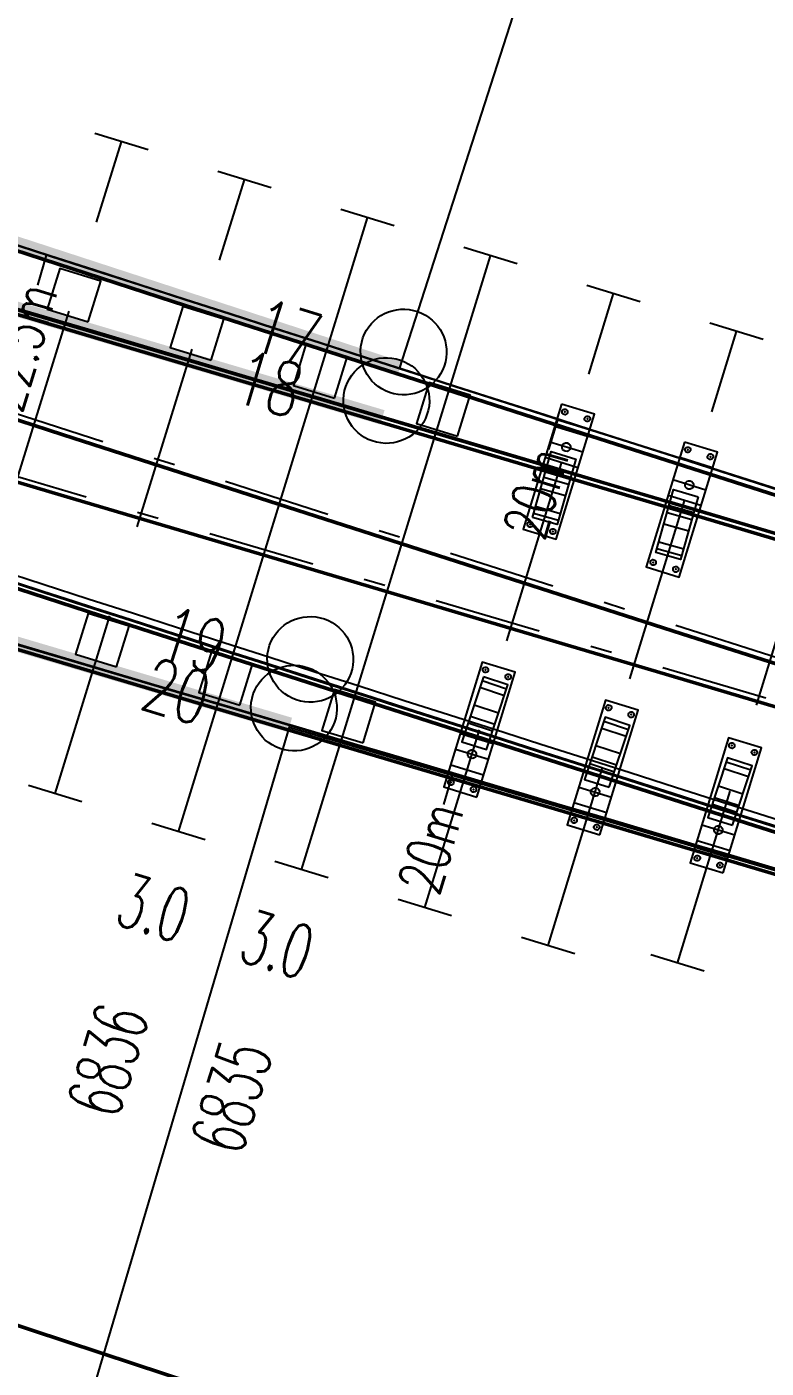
# Model space of a CAD drawing. Header units: millimetres. Extents: x 2688706 to 2690835, y 1254387 to 1255241.
# Drawn here: x 2689256.89 to 2689260.33, y 1254932.32 to 1254938.57 of the extents above; entities that cross this region are included whole.
import ezdxf
from ezdxf.enums import TextEntityAlignment as Align

# ---------------------------------------------------------------- set-up
doc = ezdxf.new("R2010")
doc.units = ezdxf.units.MM
doc.linetypes.add('STRICHLINIE', pattern=[0.75, 0.5, -0.25])
doc.linetypes.add('STRICHPUNKT', pattern=[1, 0.5, -0.25, 0, -0.25])
for name, color, linetype in [('A-HS-0014-_____', 1, 'STRICHPUNKT'), ('A-N1-0014-_____', 1, 'STRICHPUNKT'), ('BS-TR-B-Gleisstrang-LinieGeometrie', 7, 'Continuous'), ('BS-TR-N-Gleisstrang-LinieGeometrie', 7, 'Continuous'), ('H-HS-0014-_____', 7, 'Continuous'), ('H-N1-0014-_____', 7, 'Continuous'), ('K-DD-0014-_____', 1, 'Continuous'), ('K-HS-0014-_____', 1, 'Continuous'), ('K-N1-0014-_____', 1, 'Continuous'), ('L-HS-0014-_____', 4, 'Continuous'), ('L-N1-0014-_____', 3, 'Continuous'), ('L-ST-0014-_____', 7, 'Continuous'), ('P-OF-0014-_____', 7, 'Continuous'), ('S-OF-0014-_____', 7, 'STRICHLINIE'), ('S-ON-0014-_____', 7, 'Continuous'), ('T-DD-0014-_____', 7, 'Continuous'), ('T-MK-0014-_____', 1, 'Continuous'), ('T-SS-0014-_____', 7, 'Continuous'), ('T-ST', 7, 'Continuous')]:
    doc.layers.add(name, color=color, linetype=linetype)
doc.layers.add('P-PT', color=7, linetype='Continuous', plot=False)
doc.styles.add('R6', font='simplex.shx', dxfattribs={"width": 0.6})
doc.styles.add('R7', font='simplex.shx', dxfattribs={"width": 0.7})

# ---------------------------------------------------------------- blocks, each defined once
blk = doc.blocks.new('WeiVlpSchwelleL')
at = {"color": 7}
for p, q in [((-0.4999999999999905, -0.1300000000000073), (-0.4999999999999832, 0.1299999999999694)), ((0.5000000000000135, -0.130000000000005), (0.5000000000000135, 0.1299999999999717))]:
    blk.add_line(p, q, dxfattribs=at)
at = {"color": 0, "linetype": 'ByBlock', "lineweight": -2}
blk.add_line((-0.4999999999999868, -1.183033536314004e-14), (0.5000000000000118, 4.669396854307774e-15), dxfattribs=at)
at = {"style": 'R6', "width": 0.6}
blk.add_attdef('LAENGE', text='', height=0.25, rotation=89.99999999999999, dxfattribs=at).set_placement((-1.229737067022953, 0.007106245459261308, 6e-06), align=Align.MIDDLE)
at = {"style": 'R6', "width": 0.6, "flags": 1}
for tag, p in [('WVP-SKML', (-5, 0, 2e-06)), ('WVP-SKMR', (3, 0, 2e-06))]:
    blk.add_attdef(tag, text='', height=0.25, rotation=180, dxfattribs=at).set_placement(p, align=Align.MIDDLE_CENTER)
at = {"style": 'R6', "width": 0.6}
blk.add_attdef('BEZEICHNUNG', text='', height=0.25, rotation=180, dxfattribs=at).set_placement((-2.249999999999987, -5.373479439185756e-14, 2), align=Align.MIDDLE_LEFT)
at = {"style": 'R6', "width": 0.6, "flags": 1}
blk.add_attdef('VERSCHIEBUNG', text='', height=0.25, rotation=180, dxfattribs=at).set_placement((-1.470197398034461, -5.373479439185758e-14, 2), align=Align.MIDDLE_LEFT)
for tag, p in [('VERKLINKS', (-0.8749999999999833, -5.426408495180606e-14, 2e-06)), ('VERKRECHTS', (0.8611075787621026, -8.736039560677224e-05, 2e-06))]:
    blk.add_attdef(tag, text='', height=0.25, rotation=180, dxfattribs=at).set_placement(p, align=Align.MIDDLE)
at = {"color": 1, "extrusion": (-1, -6.123233995736769e-17, 1.224646799147353e-16), "style": 'R6', "width": 0.6, "flags": 8}
blk.add_attdef('WVP-ANL', text='', height=0.25, rotation=270, dxfattribs=at).set_placement((1.179971919316135e-14, -7.187955122291877e-15, 0.4999999999999868), align=Align.MIDDLE)
at = {"color": 1, "extrusion": (1, -1.608122649676636e-16, 1.224646799147353e-16), "style": 'R6', "width": 0.6, "flags": 8}
blk.add_attdef('WVP-ANR', text='', height=0.25, rotation=270, dxfattribs=at).set_placement((-1.65451836612779e-14, -4.265120563609635e-14, 0.50000000000001), align=Align.MIDDLE)
blk = doc.blocks.new('pla_RpgB6038L')
at = {"color": 0, "linetype": 'ByBlock', "lineweight": -2}
for points in [[(-0.1850000000000005, -0.07999999999999982), (0.4249999999999997, -0.07999999999999985), (0.4249999999999997, 0.08000000000000035), (-0.1850000000000004, 0.08000000000000018)], [(0.04095716229801394, -0.05683641250608323), (0.3326951176023642, -0.06285350772195902), (0.3351695913032043, 0.05712097698168062), (0.04103214630478097, 0.06318756167157313)]]:
    blk.add_lwpolyline(points, close=True, dxfattribs=at)
for points in [[(-0.1090000000000009, 0.0800000000000002), (-0.1090000000000009, -0.07999999999999974)], [(-0.0760000000000001, 0.08000000000000017), (-0.07600000000000012, -0.07999999999999984)]]:
    blk.add_lwpolyline(points, dxfattribs=at)
at = {"color": 1, "linetype": 'ByBlock', "lineweight": -2}
for points in [[(1.221245327087673e-15, 0.08000000000000017), (1.165734175856414e-15, -0.07999999999999985)], [(0.1971989338940186, 0.05996662173764644), (0.1947244601931787, -0.06000786296599309)]]:
    blk.add_lwpolyline(points, dxfattribs=at)
at = {"color": 2, "linetype": 'ByBlock', "lineweight": -2}
for points in [[(0.07600000000000005, 0.08000000000000013), (0.076, -0.07999999999999982)], [(0.2821808605590966, 0.05821386953288488), (0.2797063868582568, -0.06176061517075465)]]:
    blk.add_lwpolyline(points, dxfattribs=at)
at = {"flags": 128}
for points in [[(0.1072180703662889, 0.06182247701327637), (0.104743596665449, -0.05815200769036316)], [(0.1402110536783346, 0.06114199674516296), (0.137736579954344, -0.05883248795799911)], [(0.3151738438525976, 0.05753338926515406), (0.3126993701517577, -0.06244109543848569)]]:
    blk.add_lwpolyline(points, dxfattribs=at)
at = {"color": 0, "linetype": 'ByBlock', "lineweight": -2}
for centre in [(-0.1550000000000004, 0.05500000000000022), (0.3949999999999997, 0.05500000000000016), (-0.1550000000000003, -0.05499999999999976), (0.3949999999999997, -0.05499999999999988)]:
    blk.add_circle(centre, 0.013, dxfattribs=at)
at = {"color": 1, "linetype": 'ByBlock', "lineweight": -2}
blk.add_circle((0, 0), 0.02, dxfattribs=at)
at = {"layer": 'P-PT', "color": 0, "linetype": 'ByBlock', "lineweight": -2}
for p in [(-0.1550000000000004, 0.05500000000000022), (0.3949999999999997, 0.05500000000000016), (-0.1550000000000003, -0.05499999999999976), (0.3949999999999997, -0.05499999999999988)]:
    blk.add_point(p, dxfattribs=at)
at = {"style": 'R7', "width": 0.7}
blk.add_attdef('WVP-PLNR', text='', height=0.2, dxfattribs=at).set_placement((0, 0), align=Align.MIDDLE_LEFT)
at = {"color": 0, "linetype": 'ByBlock', "lineweight": -2, "style": 'R7', "width": 0.7}
blk.add_attdef('WVP-PBEZ', text='', height=0.025, rotation=269.9999999999999, dxfattribs=at).set_placement((-0.09200000000000011, 1.734723475976807e-16), align=Align.MIDDLE_CENTER)
at = {"style": 'R7', "width": 0.7, "flags": 1}
for tag, p in [('WVP-PLFK', (0.5366666666666617, -0.2000000000000028)), ('WVP-PLSP', (0.5433333333333366, -0.4000000000000057)), ('WVP-PLDI', (0.5, -0.5999999999999943))]:
    blk.add_attdef(tag, text='', height=0.2, dxfattribs=at).set_placement(p, align=Align.MIDDLE)
blk = doc.blocks.new('pla_RpgB6039L')
at = {"color": 0, "linetype": 'ByBlock', "lineweight": -2}
for points in [[(-0.1850000000000005, -0.07999999999999982), (0.4249999999999997, -0.07999999999999985), (0.4249999999999997, 0.08000000000000035), (-0.1850000000000004, 0.08000000000000018)], [(0.04099076981548794, -0.05636839009942157), (0.3453140605459458, -0.06320407637312409), (0.3479423379946534, 0.05694575196745), (0.04101576379001493, 0.06365977066004869)]]:
    blk.add_lwpolyline(points, close=True, dxfattribs=at)
for points in [[(-0.1090000000000009, 0.0800000000000002), (-0.1090000000000009, -0.07999999999999974)], [(-0.0760000000000001, 0.08000000000000017), (-0.07600000000000012, -0.07999999999999984)]]:
    blk.add_lwpolyline(points, dxfattribs=at)
at = {"color": 1, "linetype": 'ByBlock', "lineweight": -2}
for points in [[(1.221245327087673e-15, 0.08000000000000017), (1.165734175856414e-15, -0.07999999999999985)], [(0.2089755828987421, 0.05998564968168851), (0.2063490887603555, -0.06008265589991563)]]:
    blk.add_lwpolyline(points, dxfattribs=at)
at = {"color": 2, "linetype": 'ByBlock', "lineweight": -2}
for points in [[(0.07600000000000005, 0.08000000000000013), (0.076, -0.07999999999999982)], [(0.294955014109162, 0.05810484965705176), (0.2923274166276991, -0.06201389446607336)]]:
    blk.add_lwpolyline(points, dxfattribs=at)
at = {"flags": 128}
for points in [[(0.1199968692042378, 0.06193205900951038), (0.1173715168976397, -0.05808404854656635)], [(0.1529889765291665, 0.06121035667447527), (0.1503632008467364, -0.05882510520567341)], [(0.3279471214340906, 0.05738314732201677), (0.3253191005767961, -0.06275495112518042)]]:
    blk.add_lwpolyline(points, dxfattribs=at)
at = {"color": 0, "linetype": 'ByBlock', "lineweight": -2}
for centre in [(-0.1550000000000004, 0.05500000000000022), (0.3949999999999997, 0.05500000000000016), (-0.1550000000000003, -0.05499999999999976), (0.3949999999999997, -0.05499999999999988)]:
    blk.add_circle(centre, 0.013, dxfattribs=at)
at = {"color": 1, "linetype": 'ByBlock', "lineweight": -2}
blk.add_circle((0, 0), 0.02, dxfattribs=at)
at = {"layer": 'P-PT', "color": 0, "linetype": 'ByBlock', "lineweight": -2}
for p in [(-0.1550000000000004, 0.05500000000000022), (0.3949999999999997, 0.05500000000000016), (-0.1550000000000003, -0.05499999999999976), (0.3949999999999997, -0.05499999999999988)]:
    blk.add_point(p, dxfattribs=at)
at = {"style": 'R7', "width": 0.7}
blk.add_attdef('WVP-PLNR', text='', height=0.2, dxfattribs=at).set_placement((0, 0), align=Align.MIDDLE_LEFT)
at = {"color": 0, "linetype": 'ByBlock', "lineweight": -2, "style": 'R7', "width": 0.7}
blk.add_attdef('WVP-PBEZ', text='', height=0.025, rotation=269.9999999999999, dxfattribs=at).set_placement((-0.09200000000000011, 1.734723475976807e-16), align=Align.MIDDLE_CENTER)
at = {"style": 'R7', "width": 0.7, "flags": 1}
for tag, p in [('WVP-PLFK', (0.5366666666666617, -0.2000000000000028)), ('WVP-PLSP', (0.5433333333333366, -0.4000000000000057)), ('WVP-PLDI', (0.5, -0.5999999999999943))]:
    blk.add_attdef(tag, text='', height=0.2, dxfattribs=at).set_placement(p, align=Align.MIDDLE)
blk = doc.blocks.new('pla_RpgB6039R')
at = {"color": 0, "linetype": 'ByBlock', "lineweight": -2}
for points in [[(-0.1850000000000005, -0.07999999999999982), (0.4249999999999997, -0.07999999999999985), (0.4249999999999997, 0.08000000000000035), (-0.1850000000000004, 0.08000000000000018)], [(0.04099076981548794, 0.05636839009942157), (0.3453140605459458, 0.06320407637312409), (0.3479423379946534, -0.05694575196745), (0.04101576379001493, -0.06365977066004869)]]:
    blk.add_lwpolyline(points, close=True, dxfattribs=at)
for points in [[(-0.1090000000000009, 0.0800000000000002), (-0.1090000000000009, -0.07999999999999974)], [(-0.0760000000000001, 0.08000000000000017), (-0.07600000000000012, -0.07999999999999984)]]:
    blk.add_lwpolyline(points, dxfattribs=at)
at = {"color": 1, "linetype": 'ByBlock', "lineweight": -2}
for points in [[(1.221245327087673e-15, 0.08000000000000017), (1.165734175856414e-15, -0.07999999999999985)], [(0.2089755828987421, -0.05998564968168851), (0.2063490887603555, 0.06008265589991563)]]:
    blk.add_lwpolyline(points, dxfattribs=at)
at = {"color": 2, "linetype": 'ByBlock', "lineweight": -2}
for points in [[(0.07600000000000005, 0.08000000000000013), (0.076, -0.07999999999999982)], [(0.294955014109162, -0.05810484965705176), (0.2923274166276991, 0.06201389446607336)]]:
    blk.add_lwpolyline(points, dxfattribs=at)
at = {"flags": 128}
for points in [[(0.3279471214340906, -0.05738314732201677), (0.3253191005767961, 0.06275495112518042)], [(0.1199968692042378, -0.06193205900951038), (0.1173715168976397, 0.05808404854656635)], [(0.1529889765291665, -0.06121035667447527), (0.1503632008467364, 0.05882510520567341)]]:
    blk.add_lwpolyline(points, dxfattribs=at)
at = {"color": 0, "linetype": 'ByBlock', "lineweight": -2}
for centre in [(-0.1550000000000004, 0.05500000000000022), (0.3949999999999997, 0.05500000000000016), (-0.1550000000000003, -0.05499999999999976), (0.3949999999999997, -0.05499999999999988)]:
    blk.add_circle(centre, 0.013, dxfattribs=at)
at = {"color": 1, "linetype": 'ByBlock', "lineweight": -2}
blk.add_circle((0, 0), 0.02, dxfattribs=at)
at = {"layer": 'P-PT', "color": 0, "linetype": 'ByBlock', "lineweight": -2}
for p in [(-0.1550000000000004, 0.05500000000000022), (0.3949999999999997, 0.05500000000000016), (-0.1550000000000003, -0.05499999999999976), (0.3949999999999997, -0.05499999999999988)]:
    blk.add_point(p, dxfattribs=at)
at = {"style": 'R7', "width": 0.7}
blk.add_attdef('WVP-PLNR', text='', height=0.2, dxfattribs=at).set_placement((0, 0), align=Align.MIDDLE_LEFT)
at = {"color": 0, "linetype": 'ByBlock', "lineweight": -2, "style": 'R7', "width": 0.7}
blk.add_attdef('WVP-PBEZ', text='', height=0.025, rotation=269.9999999999999, dxfattribs=at).set_placement((-0.09200000000000011, 1.734723475976807e-16), align=Align.MIDDLE_CENTER)
at = {"style": 'R7', "width": 0.7, "flags": 1}
for tag, p in [('WVP-PLFK', (0.5366666666666617, -0.2000000000000028)), ('WVP-PLSP', (0.5433333333333366, -0.4000000000000057)), ('WVP-PLDI', (0.5, -0.5999999999999943))]:
    blk.add_attdef(tag, text='', height=0.2, dxfattribs=at).set_placement(p, align=Align.MIDDLE)
blk = doc.blocks.new('pla_RpgB6040L')
at = {"color": 0, "linetype": 'ByBlock', "lineweight": -2}
blk.add_lwpolyline([(-0.1850000000000005, -0.07999999999999982), (0.4249999999999997, -0.07999999999999985), (0.4249999999999997, 0.08000000000000035), (-0.1850000000000004, 0.08000000000000018)], close=True, dxfattribs=at)
for points in [[(-0.1090000000000009, 0.0800000000000002), (-0.1090000000000009, -0.07999999999999974)], [(-0.0760000000000001, 0.08000000000000017), (-0.07600000000000012, -0.07999999999999984)]]:
    blk.add_lwpolyline(points, dxfattribs=at)
at = {"color": 1, "linetype": 'ByBlock', "lineweight": -2}
for points in [[(1.221245327087673e-15, 0.08000000000000017), (1.165734175856414e-15, -0.07999999999999985)], [(0.2193963187423796, -0.06249499852174795), (0.2220206909159314, 0.05747630084061908)]]:
    blk.add_lwpolyline(points, dxfattribs=at)
at = {"color": 2, "linetype": 'ByBlock', "lineweight": -2}
for points in [[(0.07600000000000005, 0.08000000000000013), (0.076, -0.07999999999999982)], [(0.3053757499520759, -0.06437579857946009), (0.3080001221256277, 0.05559550078290691)]]:
    blk.add_lwpolyline(points, dxfattribs=at)
at = {"flags": 128}
blk.add_lwpolyline([(0.3609874460106731, 0.05443640307292151), (0.04096400496155914, 0.06143691584587109), (0.04103898702366061, -0.05859343189040091), (0.3583630738371213, -0.06553489628944548)], close=True, dxfattribs=at)
for points in [[(0.130417605048624, -0.06054858915969701), (0.1330419772221758, 0.05942271020267004)], [(0.163409712373275, -0.06127029150742376), (0.1660340845468268, 0.05870100785494327)], [(0.3383678572767268, -0.06509750092718684), (0.3409922294502786, 0.05487379843518016)]]:
    blk.add_lwpolyline(points, dxfattribs=at)
at = {"color": 0, "linetype": 'ByBlock', "lineweight": -2}
for centre in [(-0.1550000000000004, 0.05500000000000022), (0.3949999999999997, 0.05500000000000016), (-0.1550000000000003, -0.05499999999999976), (0.3949999999999997, -0.05499999999999988)]:
    blk.add_circle(centre, 0.013, dxfattribs=at)
at = {"color": 1, "linetype": 'ByBlock', "lineweight": -2}
blk.add_circle((0, 0), 0.02, dxfattribs=at)
at = {"layer": 'P-PT', "color": 0, "linetype": 'ByBlock', "lineweight": -2}
for p in [(-0.1550000000000004, 0.05500000000000022), (0.3949999999999997, 0.05500000000000016), (-0.1550000000000003, -0.05499999999999976), (0.3949999999999997, -0.05499999999999988)]:
    blk.add_point(p, dxfattribs=at)
at = {"style": 'R7', "width": 0.7}
blk.add_attdef('WVP-PLNR', text='', height=0.2, dxfattribs=at).set_placement((0, 0), align=Align.MIDDLE_LEFT)
at = {"color": 0, "linetype": 'ByBlock', "lineweight": -2, "style": 'R7', "width": 0.7}
blk.add_attdef('WVP-PBEZ', text='', height=0.025, rotation=269.9999999999999, dxfattribs=at).set_placement((-0.09200000000000011, 1.734723475976807e-16), align=Align.MIDDLE_CENTER)
at = {"style": 'R7', "width": 0.7, "flags": 1}
for tag, p in [('WVP-PLFK', (0.5366666666666617, -0.2000000000000028)), ('WVP-PLSP', (0.5433333333333366, -0.4000000000000057)), ('WVP-PLDI', (0.5, -0.5999999999999943))]:
    blk.add_attdef(tag, text='', height=0.2, dxfattribs=at).set_placement(p, align=Align.MIDDLE)
blk = doc.blocks.new('pla_RpgB6040R')
at = {"color": 0, "linetype": 'ByBlock', "lineweight": -2}
blk.add_lwpolyline([(-0.1850000000000005, -0.07999999999999982), (0.4249999999999997, -0.07999999999999985), (0.4249999999999997, 0.08000000000000035), (-0.1850000000000004, 0.08000000000000018)], close=True, dxfattribs=at)
for points in [[(-0.1090000000000009, 0.0800000000000002), (-0.1090000000000009, -0.07999999999999974)], [(-0.0760000000000001, 0.08000000000000017), (-0.07600000000000012, -0.07999999999999984)]]:
    blk.add_lwpolyline(points, dxfattribs=at)
at = {"color": 1, "linetype": 'ByBlock', "lineweight": -2}
for points in [[(1.221245327087673e-15, 0.08000000000000017), (1.165734175856414e-15, -0.07999999999999985)], [(0.2193963187423796, 0.06249499852174795), (0.2220206909159314, -0.05747630084061908)]]:
    blk.add_lwpolyline(points, dxfattribs=at)
at = {"flags": 128}
blk.add_lwpolyline([(0.3609874460106731, -0.05443640307292151), (0.04096400496155914, -0.06143691584587109), (0.04103898702366061, 0.05859343189040091), (0.3583630738371213, 0.06553489628944548)], close=True, dxfattribs=at)
at = {"color": 2, "linetype": 'ByBlock', "lineweight": -2}
for points in [[(0.07600000000000005, 0.08000000000000013), (0.076, -0.07999999999999982)], [(0.3053757499520759, 0.06437579857946009), (0.3080001221256277, -0.05559550078290691)]]:
    blk.add_lwpolyline(points, dxfattribs=at)
at = {"flags": 128}
for points in [[(0.3383678572767268, 0.06509750092718684), (0.3409922294502786, -0.05487379843518016)], [(0.130417605048624, 0.06054858915969701), (0.1330419772221758, -0.05942271020267004)], [(0.163409712373275, 0.06127029150742376), (0.1660340845468268, -0.05870100785494327)]]:
    blk.add_lwpolyline(points, dxfattribs=at)
at = {"color": 0, "linetype": 'ByBlock', "lineweight": -2}
for centre in [(-0.1550000000000004, 0.05500000000000022), (0.3949999999999997, 0.05500000000000016), (-0.1550000000000003, -0.05499999999999976), (0.3949999999999997, -0.05499999999999988)]:
    blk.add_circle(centre, 0.013, dxfattribs=at)
at = {"color": 1, "linetype": 'ByBlock', "lineweight": -2}
blk.add_circle((0, 0), 0.02, dxfattribs=at)
at = {"layer": 'P-PT', "color": 0, "linetype": 'ByBlock', "lineweight": -2}
for p in [(-0.1550000000000004, 0.05500000000000022), (0.3949999999999997, 0.05500000000000016), (-0.1550000000000003, -0.05499999999999976), (0.3949999999999997, -0.05499999999999988)]:
    blk.add_point(p, dxfattribs=at)
at = {"style": 'R7', "width": 0.7}
blk.add_attdef('WVP-PLNR', text='', height=0.2, dxfattribs=at).set_placement((0, 0), align=Align.MIDDLE_LEFT)
at = {"color": 0, "linetype": 'ByBlock', "lineweight": -2, "style": 'R7', "width": 0.7}
blk.add_attdef('WVP-PBEZ', text='', height=0.025, rotation=269.9999999999999, dxfattribs=at).set_placement((-0.09200000000000011, 1.734723475976807e-16), align=Align.MIDDLE_CENTER)
at = {"style": 'R7', "width": 0.7, "flags": 1}
for tag, p in [('WVP-PLFK', (0.5366666666666617, -0.2000000000000028)), ('WVP-PLSP', (0.5433333333333366, -0.4000000000000057)), ('WVP-PLDI', (0.5, -0.5999999999999943))]:
    blk.add_attdef(tag, text='', height=0.2, dxfattribs=at).set_placement(p, align=Align.MIDDLE)
blk = doc.blocks.new('WeiVlpPlatte')
blk.add_lwpolyline([(-0.1, -0.1), (0.1, -0.1), (0.1, 0.1), (-0.1, 0.1)], close=True)
at = {"style": 'R7', "width": 0.7}
blk.add_attdef('WVP-PLNR', text='', height=0.2, dxfattribs=at).set_placement((0, 0), align=Align.MIDDLE_LEFT)
at = {"style": 'R7', "width": 0.7, "flags": 1}
for tag, p in [('WVP-PLDI', (0.4400000000000003, -0.2)), ('WVP-PLSP', (0.4771428571428575, -0.4)), ('WVP-PLFK', (0.4714285714285725, -0.6))]:
    blk.add_attdef(tag, text='', height=0.2, dxfattribs=at).set_placement(p, align=Align.MIDDLE)
blk = doc.blocks.new('WeiVlpAbstMarkeL')
blk.add_line((0, 0), (-0.1500000000000004, -1.110223024625157e-16))
at = {"style": 'R7', "width": 0.7}
blk.add_attdef('ATTR', text='', height=0.2, dxfattribs=at).set_placement((-0.1500000000000004, -1.110223024625157e-16), align=Align.MIDDLE_RIGHT)
blk = doc.blocks.new('st_Norm_a')
at = {"color": 0, "linetype": 'ByBlock', "lineweight": -2}
blk.add_circle((0, 0, 1), 0.2, dxfattribs=at)
at = {"layer": 'T-ST', "color": 0, "linetype": 'ByBlock', "lineweight": -2, "style": 'R7', "width": 0.7}
blk.add_attdef('WVP-STNR', text='', height=0.25, dxfattribs=at).set_placement((0.55, 0), align=Align.MIDDLE)
blk = doc.blocks.new('Weiche-14')
at = {"layer": 'A-HS-0014-_____', "flags": 128}
blk.add_lwpolyline([(421.08543, 16.34465, -0.0162866445366345), (364.68931, 13.51426)], format="xyb", dxfattribs=at)
at = {"layer": 'A-N1-0014-_____', "flags": 128}
blk.add_lwpolyline([(421.08543, 16.34465, -0.0005004820583355327), (373.9069, 12.48086, -0.002643607657813), (364.76497, 11.79032)], format="xyb", dxfattribs=at)
at = {"layer": 'H-HS-0014-_____', "flags": 128}
for points in [[(421.0234637121023, 17.09208573580884, -0.01628664453663441), (364.6761292868455, 14.26414417025615, -0.01628664453663441)], [(421.1473962878964, 15.59721426419105, -0.01628664453663442), (364.7024907131539, 12.76437582974381, -0.01628664453663442)]]:
    blk.add_lwpolyline(points, format="xyb", dxfattribs=at)
at = {"layer": 'H-N1-0014-_____', "flags": 128}
for points in [[(421.0234638609347, 17.09208574814693, -0.000500482058335468), (373.8464302967145, 13.2284183020638, -0.002643607657813163), (364.7124342324677, 12.53847773278756, -0.002643607657813163)], [(421.1473961390559, 15.59721425185126, -0.0005004820583354682), (373.9673697032883, 11.73330169793553, -0.002643607657813146), (364.8175057675321, 11.04216226721246, -0.002643607657813146)]]:
    blk.add_lwpolyline(points, format="xyb", dxfattribs=at)
at = {"layer": 'K-DD-0014-_____'}
for p, q in [((421.0231745360921, 17.09557376924272), (347.9175793983597, 11.03473563358954)), ((421.1476853143713, 15.59372621836155), (400.4287675304497, 13.87601901964891))]:
    blk.add_line(p, q, dxfattribs=at)
at = {"layer": 'K-HS-0014-_____', "flags": 128}
for points in [[(364.6760677768507, 14.26764362971733, 0.01628664453663441), (421.0231745360921, 17.09557376924272, 0.01628664453663441)], [(364.7019195489165, 12.79687081045495, 0.01628664453663441), (421.1447110820867, 15.62960314607608, 0.01628664453663441)], [(364.7025522231486, 12.76087637028263, 0.01628664453663441), (421.1476854639066, 15.59372623075717, 0.01628664453663441)]]:
    blk.add_lwpolyline(points, format="xyb", dxfattribs=at)
at = {"layer": 'K-N1-0014-_____', "flags": 128}
for points in [[(421.0231746856191, 17.09557378163663, -0.000500482058335466), (373.8461481047659, 13.23190690747288, -0.00264360765781314), (364.7121890655525, 12.54196913554051, -0.00264360765781314)], [(421.1476853143713, 15.59372621836155, -0.0005004820583354675), (373.9676518952369, 11.72981309252646, -0.002643607657813155), (364.8177509344472, 11.03867086445939, -0.002643607657813155)]]:
    blk.add_lwpolyline(points, format="xyb", dxfattribs=at)
at = {"layer": 'L-HS-0014-_____', "flags": 128}
for points in [[(421.0234637121023, 17.09208573580884, -0.005994877477405406), (400.3038915662675, 15.62421670664393, -0.005994877477405406)], [(421.1473962878964, 15.59721426419105, -0.005987783753766868), (400.4165250409098, 14.12824917115078, -0.005987783753766868)], [(400.4165250409098, 14.12824917115078, -0.006975508031475561), (376.2300241447969, 13.04362019319954, -0.006975508031475561)]]:
    blk.add_lwpolyline(points, format="xyb", dxfattribs=at)
at = {"layer": 'L-HS-0014-_____', "lineweight": 70, "const_width": 0.07, "flags": 128}
blk.add_lwpolyline([(400.3038915662675, 15.62421670664393, -0.006974783189797282), (376.1616792115963, 14.54222513917853, -0.006974783189797282)], format="xyb", dxfattribs=at)
at = {"layer": 'L-N1-0014-_____', "flags": 128}
for points in [[(421.0234638609347, 17.09208574814693, -0.0002197390082260926), (400.3111163386992, 15.38409402884256, -0.0002197390082260926)], [(421.1473961390559, 15.59721425185126, -0.0002198027609466917), (400.4277247587646, 13.88862124883935, -0.0002198027609466917)]]:
    blk.add_lwpolyline(points, format="xyb", dxfattribs=at)
at = {"layer": 'L-N1-0014-_____', "lineweight": 70, "const_width": 0.07, "flags": 128}
for points in [[(400.3111163386992, 15.38409402884256, -0.0002556746002429869), (376.20964271303, 13.41969690444854, -0.0002556746002429869)], [(400.4277247587646, 13.88862124883935, -0.0002561824357276929), (376.2768449010855, 11.92022814810981, -0.0002561824357276929)]]:
    blk.add_lwpolyline(points, format="xyb", dxfattribs=at)
at = {"layer": 'T-MK-0014-_____'}
for p, q in [((400.3038915662675, 15.62421670664393), (399.6918440531159, 26.03240455648063)), ((400.4277247587646, 13.88862124883935), (401.1291847316513, 5.336294458131306))]:
    blk.add_line(p, q, dxfattribs=at)
at = {"layer": 'L-ST-0014-_____', "color": 7}
ref = blk.add_blockref('st_Norm_a', (400.3038915662675, 15.62421670664401), dxfattribs=dict(at, rotation=183.3653698967994))
ref.add_attrib('WVP-STNR', '17', dxfattribs={"layer": 'T-ST', "color": 0, "linetype": 'ByBlock', "lineweight": -2, "height": 0.2500000000000001, "rotation": 3.365369896799413, "style": 'R7', "width": 0.7}).set_placement((399.7548400462655, 15.59193004711618), align=Align.MIDDLE)
ref = blk.add_blockref('st_Norm_a', (400.3111163386989, 15.38409402884645), dxfattribs=dict(at, rotation=184.6889062713105))
ref.add_attrib('WVP-STNR', '18', dxfattribs={"layer": 'T-ST', "color": 0, "linetype": 'ByBlock', "lineweight": -2, "height": 0.2500000000000001, "rotation": 4.688906271310413, "style": 'R7', "width": 0.7}).set_placement((399.7629570604159, 15.33913398400268), align=Align.MIDDLE)
ref = blk.add_blockref('st_Norm_a', (400.4165250409098, 14.12824917115063), dxfattribs=dict(at, rotation=183.3669956001458))
ref.add_attrib('WVP-STNR', '19', dxfattribs={"layer": 'T-ST', "color": 0, "linetype": 'ByBlock', "lineweight": -2, "height": 0.2500000000000001, "rotation": 3.366995600145835, "style": 'R7', "width": 0.6999999999999998}).set_placement((399.8674744372265, 14.09594693291602), align=Align.MIDDLE)
ref = blk.add_blockref('st_Norm_a', (400.4277247587647, 13.88862124883963), dxfattribs=dict(at, rotation=184.6888916602155))
ref.add_attrib('WVP-STNR', '20', dxfattribs={"layer": 'T-ST', "color": 0, "linetype": 'ByBlock', "lineweight": -2, "height": 0.25, "rotation": 4.68889166021552, "style": 'R7', "width": 0.7}).set_placement((399.8795654690165, 13.8436613437829), align=Align.MIDDLE)
at = {"layer": 'P-OF-0014-_____'}
for name, p, rotation in [('pla_RpgB6040R', (401.1593215053598, 15.56439993939831), 274.1148225099768), ('pla_RpgB6039R', (401.7568336413894, 15.6068798687474), 274.148742368578), ('WeiVlpPlatte', (400.5617918413293, 15.52213393278823), 94.08125153152852), ('WeiVlpPlatte', (399.963317965077, 15.48001763567748), 94.08080740958339), ('WeiVlpPlatte', (398.7666491911198, 15.39645050977498), 94.02197410355666), ('WeiVlpPlatte', (399.3649918381522, 15.43812679596079), 94.05123974869946), ('pla_RpgB6038L', (402.463747788506, 14.15348680856595), 94.18300487858106), ('pla_RpgB6040L', (401.2669613818312, 14.06817406348893), 94.11482250997693), ('pla_RpgB6039L', (401.8653589190106, 14.11072301711556), 94.14874236857894), ('WeiVlpPlatte', (400.6685554022348, 14.02583995184802), 94.08125153152852), ('WeiVlpPlatte', (400.0700703756044, 13.98371654802775), 94.08080740958339), ('WeiVlpPlatte', (399.4709724668076, 13.94176512725641), 94.05123974869946)]:
    blk.add_blockref(name, p, dxfattribs=dict(at, rotation=rotation))
at = {"layer": 'S-OF-0014-_____'}
for p, xscale, rotation in [((398.8192570062112, 14.64824747295768), 3, 94.02197410355666), ((399.4179815234252, 14.68995484335682), 3, 94.05123974869946), ((401.811095551284, 14.85881149195211), 3, 94.14874236858013), ((401.2131408374433, 14.81629542713608), 3, 94.1148225099767), ((402.4090371394237, 14.90154186586625), 2.8, 94.18300487858288)]:
    blk.add_blockref('WeiVlpSchwelleL', p, dxfattribs=dict(at, xscale=xscale, rotation=rotation))
at = {"layer": 'S-ON-0014-_____'}
ref = blk.add_blockref('WeiVlpSchwelleL', (400.0166934556736, 14.73187710902215), dxfattribs=dict(at, xscale=3, rotation=94.08080740958339))
ref.add_attrib('BEZEICHNUNG', '6836', dxfattribs={"layer": 'T-SS-0014-_____', "height": 0.25, "rotation": 94.08080740958339, "style": 'R6', "width": 0.6}).set_placement((400.2212195577955, 11.86512564602816), align=Align.MIDDLE_LEFT)
ref.add_attrib('LAENGE', '3.0', dxfattribs={"layer": 'T-SS-0014-_____', "height": 0.25, "rotation": 4.080807409583302, "style": 'R6', "oblique": 359.9999999999999, "width": 0.6}).set_placement((400.1441646877806, 12.86217998576291), align=Align.MIDDLE)
ref = blk.add_blockref('WeiVlpSchwelleL', (400.6151731410329, 14.77399368002904), dxfattribs=dict(at, xscale=3, rotation=94.08125153152852))
ref.add_attrib('BEZEICHNUNG', '6835', dxfattribs={"layer": 'T-SS-0014-_____', "height": 0.25, "rotation": 94.08125153152852, "style": 'R6', "width": 0.6}).set_placement((400.8192270670992, 11.91417279385077), align=Align.MIDDLE_LEFT)
ref.add_attrib('LAENGE', '3.0', dxfattribs={"layer": 'T-SS-0014-_____', "height": 0.25, "rotation": 4.081251531528443, "style": 'R6', "width": 0.6}).set_placement((400.742183842665, 12.91122785306416), align=Align.MIDDLE)
at = {"layer": 'T-DD-0014-_____', "rotation": 94.739283}
for p, values in [((401.0742507104983, 15.67336780325661), {'ATTR': '20m'}), ((398.5784822335392, 15.52798771055541), {'ATTR': '22.5m'}), ((401.2153689259933, 13.94972513926041), {'ATTR': '20m'})]:
    blk.add_blockref('WeiVlpAbstMarkeL', p, dxfattribs=at).add_auto_attribs(values)

msp = doc.modelspace()

# ---------------------------------------------------------------- linework, layer by layer
at = {"layer": 'BS-TR-B-Gleisstrang-LinieGeometrie', "lineweight": 50}
for points in [[(2689252.2642495, 1254938.23636254, 454.070429910734), (2689253.2220811, 1254937.92084703, 454.07751975751), (2689254.18027905, 1254937.60644585, 454.084609604285), (2689255.13884205, 1254937.29315942, 454.091699451061), (2689256.0977688, 1254936.98098816, 454.098789297836), (2689257.05705801, 1254936.66993249, 454.1058791446119), (2689258.01670838, 1254936.35999285, 454.112968991387), (2689258.97671861, 1254936.05116964, 454.120058838163), (2689259.9370874, 1254935.74346329, 454.127148684938), (2689260.89781345, 1254935.4368742, 454.134238531714), (2689261.85889546, 1254935.1314028, 454.141328378489), (2689262.82033214, 1254934.82704951, 454.1484182252649), (2689263.78212218, 1254934.52381472, 454.15550807204), (2689264.74426427, 1254934.22169885, 454.162597918816), (2689265.70675713, 1254933.92070231, 454.169687765591), (2689266.66959944, 1254933.62082551, 454.176777612366), (2689267.6327899, 1254933.32206885, 454.183867459142), (2689268.59632722, 1254933.02443274, 454.190957305917), (2689269.56021008, 1254932.72791758, 454.1980471526931), (2689270.52443719, 1254932.43252376, 454.205136999468)], [(2689270.52467133, 1254932.39522779, 454.208100168109), (2689269.55900502, 1254932.68111385, 454.201788065549), (2689268.59335088, 1254932.96704104, 454.195566323895), (2689267.62770893, 1254933.25300936, 454.189434942998), (2689266.66207915, 1254933.53901881, 454.1833939227089), (2689265.69646156, 1254933.82506938, 454.177443262883), (2689264.73085615, 1254934.11116108, 454.171582963378), (2689263.76526293, 1254934.39729391, 454.165813024049), (2689262.79968189, 1254934.68346786, 454.160133444759), (2689261.83411305, 1254934.96968294, 454.154544225369), (2689260.86855639, 1254935.25593915, 454.149045365745), (2689259.90301193, 1254935.54223647, 454.143636865755), (2689258.93747966, 1254935.82857493, 454.138318725268), (2689257.97195959, 1254936.1149545, 454.133090944155), (2689257.00645172, 1254936.4013752, 454.1279535222901), (2689256.04095605, 1254936.68783702, 454.122906459549), (2689255.07547258, 1254936.97433996, 454.117949755809), (2689254.11000131, 1254937.26088402, 454.113083410952), (2689253.14454225, 1254937.5474692, 454.108307424861), (2689252.17909539, 1254937.83409551, 454.103621797418)]]:
    msp.add_polyline3d(points, dxfattribs=at)
at = {"layer": 'BS-TR-N-Gleisstrang-LinieGeometrie', "color": 1, "lineweight": 50, "true_color": 0xff0000}
for points in [[(2689252.82877661, 1254938.83727373, 454.0130539516661), (2689253.77666966, 1254938.52544475, 454.020075343239), (2689254.72492128, 1254938.21470787, 454.027096734812), (2689255.6735302, 1254937.9050635, 454.034118126385), (2689256.62249518, 1254937.59651204, 454.041139517958), (2689257.57181496, 1254937.28905391, 454.048160909531), (2689258.52148826, 1254936.98268951, 454.055182301104), (2689259.47151384, 1254936.67741924, 454.062203692677), (2689260.42189044, 1254936.37324353, 454.06922508425), (2689261.37261678, 1254936.07016276, 454.076246475823), (2689262.32369162, 1254935.76817734, 454.083267867397), (2689263.27511368, 1254935.46728768, 454.09028925897), (2689264.22688171, 1254935.16749416, 454.097310650543), (2689265.17899444, 1254934.86879719, 454.104332042116), (2689266.13145062, 1254934.57119717, 454.111353433689), (2689267.08424897, 1254934.27469448, 454.118374825262), (2689268.03738823, 1254933.97928953, 454.125396216835), (2689268.99086714, 1254933.68498271, 454.132417608408), (2689269.94468442, 1254933.3917744, 454.139438999981), (2689270.89883883, 1254933.09966499, 454.1464603915541)], [(2689270.73687709, 1254933.11207277, 454.148292111776), (2689269.77124127, 1254933.39794967, 454.141979974166), (2689268.80561764, 1254933.6838677, 454.1357581998), (2689267.84000618, 1254933.96982687, 454.129626788528), (2689266.8744069, 1254934.25582718, 454.1235857402), (2689265.90881981, 1254934.54186862, 454.117635054673), (2689264.94324491, 1254934.82795119, 454.111774731802), (2689263.97768219, 1254935.1140749, 454.106004771444), (2689263.01213167, 1254935.40023974, 454.100325173463), (2689262.04659333, 1254935.68644571, 454.094735937717), (2689261.08106719, 1254935.97269282, 454.089237064076), (2689260.11555325, 1254936.25898105, 454.083828552404), (2689259.1500515, 1254936.54531042, 454.0785104025711), (2689258.18456194, 1254936.83168091, 454.07328261445), (2689257.21908459, 1254937.11809254, 454.068145187913), (2689256.25361945, 1254937.40454529, 454.063098122837), (2689255.2881665, 1254937.69103918, 454.0581414190989), (2689254.32272576, 1254937.97757419, 454.05327507658), (2689253.35729723, 1254938.26415033, 454.048499095162), (2689252.3918809, 1254938.55076759, 454.043813474731)], [(2689252.67186459, 1254937.31477547, 454.135001443376), (2689253.62083424, 1254937.00298778, 454.142017902982), (2689254.57016215, 1254936.69229262, 454.1490343625879), (2689255.51984706, 1254936.3826904, 454.156050822195), (2689256.46988772, 1254936.07418153, 454.163067281801), (2689257.42028285, 1254935.76676643, 454.170083741407), (2689258.37103121, 1254935.46044549, 454.177100201013), (2689259.32213154, 1254935.15521912, 454.184116660619), (2689260.27358257, 1254934.85108773, 454.191133120226), (2689261.22538304, 1254934.54805172, 454.198149579832), (2689262.1775317, 1254934.24611149, 454.205166039438), (2689263.13002728, 1254933.94526744, 454.212182499044), (2689264.08286851, 1254933.64551997, 454.21919895865), (2689265.03605415, 1254933.34686948, 454.226215418256), (2689265.98958291, 1254933.04931637, 454.233231877863), (2689266.94345355, 1254932.75286102, 454.240248337469), (2689267.89766479, 1254932.45750383, 454.247264797075), (2689268.85221538, 1254932.1632452, 454.254281256681), (2689269.80710404, 1254931.8700855, 454.261297716287), (2689270.76232951, 1254931.57802514, 454.268314175894)], [(2689270.3124655, 1254931.67838256, 454.267908224348), (2689269.34676868, 1254931.96427776, 454.261596156827), (2689268.38108404, 1254932.25021409, 454.255374447877), (2689267.41541158, 1254932.53619153, 454.249243097348), (2689266.4497513, 1254932.8222101, 454.24320210509), (2689265.4841032, 1254933.10826979, 454.237251470961), (2689264.51846728, 1254933.39437061, 454.231391194814), (2689263.55284355, 1254933.68051254, 454.225621276508), (2689262.587232, 1254933.96669559, 454.219941715905), (2689261.62163264, 1254934.25291977, 454.214352512866), (2689260.65604547, 1254934.53918506, 454.208853667257), (2689259.69047049, 1254934.82549147, 454.203445178946), (2689258.7249077, 1254935.111839, 454.198127047802), (2689257.75935711, 1254935.39822765, 454.192899273695), (2689256.79381871, 1254935.68465742, 454.187761856501), (2689255.82829252, 1254935.9711283, 454.182714796095), (2689254.86277852, 1254936.2576403, 454.177758092353), (2689253.89727673, 1254936.54419342, 454.172891745161), (2689252.93178714, 1254936.83078765, 454.168115754394)], [(2689252.63617415, 1254933.92609868, 454.35026330161), (2689253.5855681, 1254933.60760627, 454.357108293753), (2689254.53531613, 1254933.29017132, 454.364033669455), (2689255.48541707, 1254932.97379422, 454.370969640882), (2689256.43586975, 1254932.65847537, 454.3779056123091), (2689257.38667299, 1254932.34421515, 454.384841583736), (2689258.3378256, 1254932.03101395, 454.3917775551629), (2689259.2893264, 1254931.71887217, 454.39871352659), (2689260.24117422, 1254931.40779018, 454.4056494980169), (2689261.19336788, 1254931.09776839, 454.412585469443), (2689262.14590619, 1254930.78880716, 454.41952144087), (2689263.09878798, 1254930.48090689, 454.426457412297), (2689264.05201205, 1254930.17406795, 454.433393383724), (2689265.00557724, 1254929.86829073, 454.440329355151), (2689265.95948235, 1254929.5635756, 454.447265326578), (2689266.91372621, 1254929.25992295, 454.454201298005), (2689267.86830763, 1254928.95733314, 454.461137269432), (2689268.82322543, 1254928.65580657, 454.468073240859), (2689269.77847842, 1254928.35534359, 454.475009212286), (2689270.73406541, 1254928.05594458, 454.481945183713)]]:
    msp.add_polyline3d(points, dxfattribs=at)

# ---------------------------------------------------------------- block references
at = {"extrusion": (0.01856783197081398, 0.078322802670633, 0.9967551224838128), "rotation": 172.1538819283246}
msp.add_blockref('Weiche-14', (-2326851.235015703, -1835463.384711666, 148676.4978498291), dxfattribs=at)

doc.saveas('drawing.dxf')
